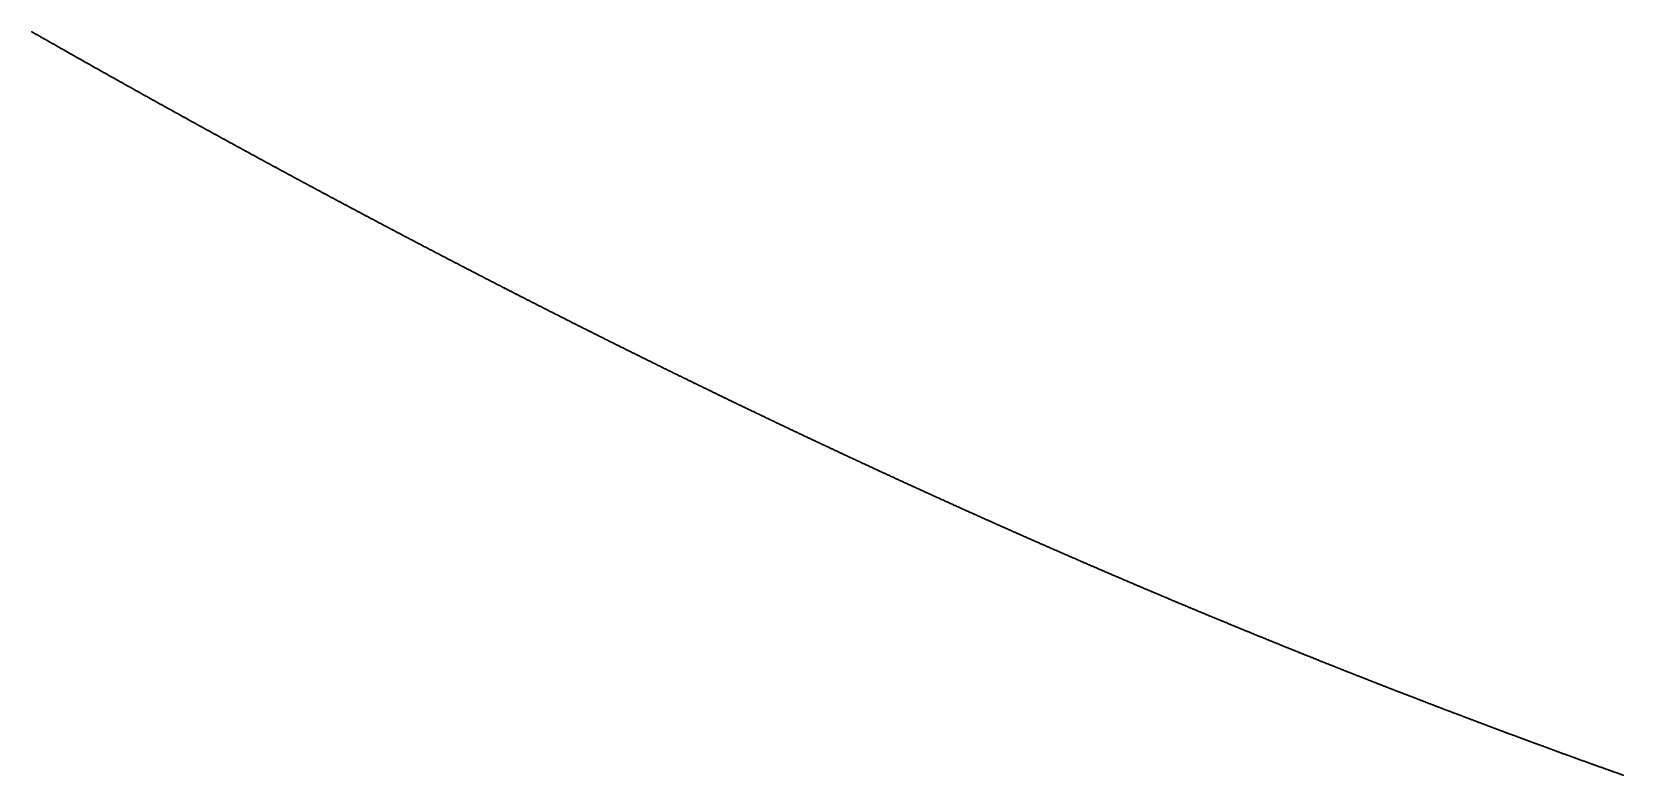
# Model space of a CAD drawing. Header units: metres. Extents: x 0 to 360, y 0 to 49.
# Drawn here: x 292.49 to 314.99, y 6.69 to 17.2 of the extents above; entities that cross this region are included whole.
import ezdxf

# ---------------------------------------------------------------- set-up
doc = ezdxf.new("R2010")
doc.units = ezdxf.units.M

msp = doc.modelspace()

# ---------------------------------------------------------------- linework, layer by layer
for p in [(292.494, 17.201), (292.502, 17.196), (292.51, 17.192), (292.517, 17.188), (292.525, 17.183), (292.533, 17.179), (292.541, 17.174), (292.548, 17.17), (292.556, 17.165), (292.564, 17.161), (292.572, 17.157), (292.579, 17.152), (292.587, 17.148), (292.595, 17.143), (292.603, 17.139), (292.611, 17.135), (292.618, 17.13), (292.626, 17.126), (292.634, 17.121), (292.642, 17.117), (292.649, 17.112), (292.657, 17.108), (292.665, 17.104), (292.673, 17.099), (292.68, 17.095), (292.688, 17.09), (292.696, 17.086), (292.704, 17.082), (292.712, 17.077), (292.719, 17.073), (292.727, 17.068), (292.735, 17.064), (292.743, 17.059), (292.75, 17.055), (292.758, 17.051), (292.766, 17.046), (292.774, 17.042), (292.781, 17.037), (292.789, 17.033), (292.797, 17.029), (292.805, 17.024), (292.813, 17.02), (292.82, 17.015), (292.828, 17.011), (292.836, 17.006), (292.844, 17.002), (292.851, 16.998), (292.859, 16.993), (292.867, 16.989), (292.875, 16.984), (292.883, 16.98), (292.89, 16.976), (292.898, 16.971), (292.906, 16.967), (292.914, 16.962), (292.922, 16.958), (292.929, 16.954), (292.937, 16.949), (292.945, 16.945), (292.953, 16.94), (292.96, 16.936), (292.968, 16.931), (292.976, 16.927), (292.984, 16.923), (292.992, 16.918), (292.999, 16.914), (293.007, 16.909), (293.015, 16.905), (293.023, 16.901), (293.031, 16.896), (293.038, 16.892), (293.046, 16.887), (293.054, 16.883), (293.062, 16.879), (293.07, 16.874), (293.077, 16.87), (293.085, 16.865), (293.093, 16.861), (293.101, 16.857), (293.109, 16.852), (293.116, 16.848), (293.124, 16.843), (293.132, 16.839), (293.14, 16.834), (293.148, 16.83), (293.155, 16.826), (293.163, 16.821), (293.171, 16.817), (293.179, 16.812), (293.187, 16.808), (293.194, 16.804), (293.202, 16.799), (293.21, 16.795), (293.218, 16.79), (293.226, 16.786), (293.233, 16.782), (293.241, 16.777), (293.249, 16.773), (293.257, 16.768), (293.265, 16.764), (293.273, 16.76), (293.28, 16.755), (293.288, 16.751), (293.296, 16.746), (293.304, 16.742), (293.312, 16.738), (293.319, 16.733), (293.327, 16.729), (293.335, 16.724), (293.343, 16.72), (293.351, 16.716), (293.358, 16.711), (293.366, 16.707), (293.374, 16.702), (293.382, 16.698), (293.39, 16.693), (293.398, 16.689), (293.405, 16.685), (293.413, 16.68), (293.421, 16.676), (293.429, 16.671), (293.437, 16.667), (293.445, 16.663), (293.452, 16.658), (293.46, 16.654), (293.468, 16.649), (293.476, 16.645), (293.484, 16.641), (293.492, 16.636), (293.499, 16.632), (293.507, 16.627), (293.515, 16.623), (293.523, 16.619), (293.531, 16.614), (293.538, 16.61), (293.546, 16.605), (293.554, 16.601), (293.562, 16.597), (293.57, 16.592), (293.578, 16.588), (293.585, 16.583), (293.593, 16.579), (293.601, 16.575), (293.609, 16.57), (293.617, 16.566), (293.625, 16.561), (293.633, 16.557), (293.64, 16.553), (293.648, 16.548), (293.656, 16.544), (293.664, 16.539), (293.672, 16.535), (293.68, 16.531), (293.687, 16.526), (293.695, 16.522), (293.703, 16.517), (293.711, 16.513), (293.719, 16.509), (293.727, 16.504), (293.734, 16.5), (293.742, 16.495), (293.75, 16.491), (293.758, 16.487), (293.766, 16.482), (293.774, 16.478), (293.782, 16.474), (293.789, 16.469), (293.797, 16.465), (293.805, 16.46), (293.813, 16.456), (293.821, 16.452), (293.829, 16.447), (293.837, 16.443), (293.844, 16.438), (293.852, 16.434), (293.86, 16.43), (293.868, 16.425), (293.876, 16.421), (293.884, 16.416), (293.892, 16.412), (293.899, 16.408), (293.907, 16.403), (293.915, 16.399), (293.923, 16.394), (293.931, 16.39), (293.939, 16.386), (293.947, 16.381), (293.954, 16.377), (293.962, 16.372), (293.97, 16.368), (293.978, 16.364), (293.986, 16.359), (293.994, 16.355), (294.002, 16.35), (294.01, 16.346), (294.017, 16.342), (294.025, 16.337), (294.033, 16.333), (294.041, 16.329), (294.049, 16.324), (294.057, 16.32), (294.065, 16.315), (294.072, 16.311), (294.08, 16.307), (294.088, 16.302), (294.096, 16.298), (294.104, 16.293), (294.112, 16.289), (294.12, 16.285), (294.128, 16.28), (294.136, 16.276), (294.143, 16.271), (294.151, 16.267), (294.159, 16.263), (294.167, 16.258), (294.175, 16.254), (294.183, 16.25), (294.191, 16.245), (294.199, 16.241), (294.206, 16.236), (294.214, 16.232), (294.222, 16.228), (294.23, 16.223), (294.238, 16.219), (294.246, 16.214), (294.254, 16.21), (294.262, 16.206), (294.27, 16.201), (294.277, 16.197), (294.285, 16.193), (294.293, 16.188), (294.301, 16.184), (294.309, 16.179), (294.317, 16.175), (294.325, 16.171), (294.333, 16.166), (294.341, 16.162), (294.348, 16.157), (294.356, 16.153), (294.364, 16.149), (294.372, 16.144), (294.38, 16.14), (294.388, 16.136), (294.396, 16.131), (294.404, 16.127), (294.412, 16.122), (294.42, 16.118), (294.427, 16.114), (294.435, 16.109), (294.443, 16.105), (294.451, 16.1), (294.459, 16.096), (294.467, 16.092), (294.475, 16.087), (294.483, 16.083), (294.491, 16.079), (294.499, 16.074), (294.506, 16.07), (294.514, 16.065), (294.522, 16.061), (294.53, 16.057), (294.538, 16.052), (294.546, 16.048), (294.554, 16.044), (294.562, 16.039), (294.57, 16.035), (294.578, 16.03), (294.586, 16.026), (294.593, 16.022), (294.601, 16.017), (294.609, 16.013), (294.617, 16.009), (294.625, 16.004), (294.633, 16), (294.641, 15.995), (294.649, 15.991), (294.657, 15.987), (294.665, 15.982), (294.673, 15.978), (294.681, 15.974), (294.688, 15.969), (294.696, 15.965), (294.704, 15.96), (294.712, 15.956), (294.72, 15.952), (294.728, 15.947), (294.736, 15.943), (294.744, 15.939), (294.752, 15.934), (294.76, 15.93), (294.768, 15.925), (294.776, 15.921), (294.784, 15.917), (294.791, 15.912), (294.799, 15.908), (294.807, 15.904), (294.815, 15.899), (294.823, 15.895), (294.831, 15.89), (294.839, 15.886), (294.847, 15.882), (294.855, 15.877), (294.863, 15.873), (294.871, 15.869), (294.879, 15.864), (294.887, 15.86), (294.895, 15.855), (294.903, 15.851), (294.91, 15.847), (294.918, 15.842), (294.926, 15.838), (294.934, 15.834), (294.942, 15.829), (294.95, 15.825), (294.958, 15.82), (294.966, 15.816), (294.974, 15.812), (294.982, 15.807), (294.99, 15.803), (294.998, 15.799), (295.006, 15.794), (295.014, 15.79), (295.022, 15.786), (295.03, 15.781), (295.038, 15.777), (295.045, 15.772), (295.053, 15.768), (295.061, 15.764), (295.069, 15.759), (295.077, 15.755), (295.085, 15.751), (295.093, 15.746), (295.101, 15.742), (295.109, 15.737), (295.117, 15.733), (295.125, 15.729), (295.133, 15.724), (295.141, 15.72), (295.149, 15.716), (295.157, 15.711), (295.165, 15.707), (295.173, 15.703), (295.181, 15.698), (295.189, 15.694), (295.197, 15.689), (295.205, 15.685), (295.213, 15.681), (295.22, 15.676), (295.228, 15.672), (295.236, 15.668), (295.244, 15.663), (295.252, 15.659), (295.26, 15.655), (295.268, 15.65), (295.276, 15.646), (295.284, 15.641), (295.292, 15.637), (295.3, 15.633), (295.308, 15.628), (295.316, 15.624), (295.324, 15.62), (295.332, 15.615), (295.34, 15.611), (295.348, 15.607), (295.356, 15.602), (295.364, 15.598), (295.372, 15.593), (295.38, 15.589), (295.388, 15.585), (295.396, 15.58), (295.404, 15.576), (295.412, 15.572), (295.42, 15.567), (295.428, 15.563), (295.436, 15.559), (295.444, 15.554), (295.452, 15.55), (295.46, 15.546), (295.468, 15.541), (295.476, 15.537), (295.484, 15.532), (295.492, 15.528), (295.5, 15.524), (295.508, 15.519), (295.515, 15.515), (295.523, 15.511), (295.531, 15.506), (295.539, 15.502), (295.547, 15.498), (295.555, 15.493), (295.563, 15.489), (295.571, 15.485), (295.579, 15.48), (295.587, 15.476), (295.595, 15.471), (295.603, 15.467), (295.611, 15.463), (295.619, 15.458), (295.627, 15.454), (295.635, 15.45), (295.643, 15.445), (295.651, 15.441), (295.659, 15.437), (295.667, 15.432), (295.675, 15.428), (295.683, 15.424), (295.691, 15.419), (295.699, 15.415), (295.707, 15.411), (295.715, 15.406), (295.723, 15.402), (295.731, 15.397), (295.739, 15.393), (295.747, 15.389), (295.755, 15.384), (295.763, 15.38), (295.771, 15.376), (295.779, 15.371), (295.787, 15.367), (295.795, 15.363), (295.803, 15.358), (295.811, 15.354), (295.819, 15.35), (295.827, 15.345), (295.835, 15.341), (295.843, 15.337), (295.851, 15.332), (295.859, 15.328), (295.867, 15.324), (295.875, 15.319), (295.883, 15.315), (295.891, 15.311), (295.899, 15.306), (295.907, 15.302), (295.916, 15.297), (295.924, 15.293), (295.932, 15.289), (295.94, 15.284), (295.948, 15.28), (295.956, 15.276), (295.964, 15.271), (295.972, 15.267), (295.98, 15.263), (295.988, 15.258), (295.996, 15.254), (296.004, 15.25), (296.012, 15.245), (296.02, 15.241), (296.028, 15.237), (296.036, 15.232), (296.044, 15.228), (296.052, 15.224), (296.06, 15.219), (296.068, 15.215), (296.076, 15.211), (296.084, 15.206), (296.092, 15.202), (296.1, 15.198), (296.108, 15.193), (296.116, 15.189), (296.124, 15.185), (296.132, 15.18), (296.14, 15.176), (296.148, 15.172), (296.156, 15.167), (296.164, 15.163), (296.172, 15.159), (296.18, 15.154), (296.188, 15.15), (296.196, 15.145), (296.204, 15.141), (296.213, 15.137), (296.221, 15.132), (296.229, 15.128), (296.237, 15.124), (296.245, 15.119), (296.253, 15.115), (296.261, 15.111), (296.269, 15.106), (296.277, 15.102), (296.285, 15.098), (296.293, 15.093), (296.301, 15.089), (296.309, 15.085), (296.317, 15.08), (296.325, 15.076), (296.333, 15.072), (296.341, 15.067), (296.349, 15.063), (296.357, 15.059), (296.365, 15.054), (296.373, 15.05), (296.381, 15.046), (296.39, 15.041), (296.398, 15.037), (296.406, 15.033), (296.414, 15.028), (296.422, 15.024), (296.43, 15.02), (296.438, 15.015), (296.446, 15.011), (296.454, 15.007), (296.462, 15.002), (296.47, 14.998), (296.478, 14.994), (296.486, 14.989), (296.494, 14.985), (296.502, 14.981), (296.51, 14.976), (296.518, 14.972), (296.527, 14.968), (296.535, 14.963), (296.543, 14.959), (296.551, 14.955), (296.559, 14.95), (296.567, 14.946), (296.575, 14.942), (296.583, 14.937), (296.591, 14.933), (296.599, 14.929), (296.607, 14.925), (296.615, 14.92), (296.623, 14.916), (296.631, 14.912), (296.64, 14.907), (296.648, 14.903), (296.656, 14.899), (296.664, 14.894), (296.672, 14.89), (296.68, 14.886), (296.688, 14.881), (296.696, 14.877), (296.704, 14.873), (296.712, 14.868), (296.72, 14.864), (296.728, 14.86), (296.736, 14.855), (296.745, 14.851), (296.753, 14.847), (296.761, 14.842), (296.769, 14.838), (296.777, 14.834), (296.785, 14.829), (296.793, 14.825), (296.801, 14.821), (296.809, 14.816), (296.817, 14.812), (296.825, 14.808), (296.833, 14.803), (296.842, 14.799), (296.85, 14.795), (296.858, 14.79), (296.866, 14.786), (296.874, 14.782), (296.882, 14.777), (296.89, 14.773), (296.898, 14.769), (296.906, 14.765), (296.914, 14.76), (296.922, 14.756), (296.931, 14.752), (296.939, 14.747), (296.947, 14.743), (296.955, 14.739), (296.963, 14.734), (296.971, 14.73), (296.979, 14.726), (296.987, 14.721), (296.995, 14.717), (297.003, 14.713), (297.012, 14.708), (297.02, 14.704), (297.028, 14.7), (297.036, 14.695), (297.044, 14.691), (297.052, 14.687), (297.06, 14.683), (297.068, 14.678), (297.076, 14.674), (297.085, 14.67), (297.093, 14.665), (297.101, 14.661), (297.109, 14.657), (297.117, 14.652), (297.125, 14.648), (297.133, 14.644), (297.141, 14.639), (297.149, 14.635), (297.158, 14.631), (297.166, 14.626), (297.174, 14.622), (297.182, 14.618), (297.19, 14.614), (297.198, 14.609), (297.206, 14.605), (297.214, 14.601), (297.222, 14.596), (297.231, 14.592), (297.239, 14.588), (297.247, 14.583), (297.255, 14.579), (297.263, 14.575), (297.271, 14.57), (297.279, 14.566), (297.287, 14.562), (297.296, 14.557), (297.304, 14.553), (297.312, 14.549), (297.32, 14.545), (297.328, 14.54), (297.336, 14.536), (297.344, 14.532), (297.352, 14.527), (297.361, 14.523), (297.369, 14.519), (297.377, 14.514), (297.385, 14.51), (297.393, 14.506), (297.401, 14.501), (297.409, 14.497), (297.418, 14.493), (297.426, 14.489), (297.434, 14.484), (297.442, 14.48), (297.45, 14.476), (297.458, 14.471), (297.466, 14.467), (297.474, 14.463), (297.483, 14.458), (297.491, 14.454), (297.499, 14.45), (297.507, 14.446), (297.515, 14.441), (297.523, 14.437), (297.531, 14.433), (297.54, 14.428), (297.548, 14.424), (297.556, 14.42), (297.564, 14.415), (297.572, 14.411), (297.58, 14.407), (297.589, 14.403), (297.597, 14.398), (297.605, 14.394), (297.613, 14.39), (297.621, 14.385), (297.629, 14.381), (297.637, 14.377), (297.646, 14.372), (297.654, 14.368), (297.662, 14.364), (297.67, 14.36), (297.678, 14.355), (297.686, 14.351), (297.695, 14.347), (297.703, 14.342), (297.711, 14.338), (297.719, 14.334), (297.727, 14.329), (297.735, 14.325), (297.743, 14.321), (297.752, 14.317), (297.76, 14.312), (297.768, 14.308), (297.776, 14.304), (297.784, 14.299), (297.792, 14.295), (297.801, 14.291), (297.809, 14.287), (297.817, 14.282), (297.825, 14.278), (297.833, 14.274), (297.841, 14.269), (297.85, 14.265), (297.858, 14.261), (297.866, 14.257), (297.874, 14.252), (297.882, 14.248), (297.89, 14.244), (297.899, 14.239), (297.907, 14.235), (297.915, 14.231), (297.923, 14.226), (297.931, 14.222), (297.94, 14.218), (297.948, 14.214), (297.956, 14.209), (297.964, 14.205), (297.972, 14.201), (297.98, 14.196), (297.989, 14.192), (297.997, 14.188), (298.005, 14.184), (298.013, 14.179), (298.021, 14.175), (298.03, 14.171), (298.038, 14.166), (298.046, 14.162), (298.054, 14.158), (298.062, 14.154), (298.07, 14.149), (298.079, 14.145), (298.087, 14.141), (298.095, 14.136), (298.103, 14.132), (298.111, 14.128), (298.12, 14.124), (298.128, 14.119), (298.136, 14.115), (298.144, 14.111), (298.152, 14.106), (298.161, 14.102), (298.169, 14.098), (298.177, 14.094), (298.185, 14.089), (298.193, 14.085), (298.202, 14.081), (298.21, 14.077), (298.218, 14.072), (298.226, 14.068), (298.234, 14.064), (298.243, 14.059), (298.251, 14.055), (298.259, 14.051), (298.267, 14.047), (298.275, 14.042), (298.284, 14.038), (298.292, 14.034), (298.3, 14.029), (298.308, 14.025), (298.316, 14.021), (298.325, 14.017), (298.333, 14.012), (298.341, 14.008), (298.349, 14.004), (298.357, 14), (298.366, 13.995), (298.374, 13.991), (298.382, 13.987), (298.39, 13.982), (298.399, 13.978), (298.407, 13.974), (298.415, 13.97), (298.423, 13.965), (298.431, 13.961), (298.44, 13.957), (298.448, 13.953), (298.456, 13.948), (298.464, 13.944), (298.472, 13.94), (298.481, 13.935), (298.489, 13.931), (298.497, 13.927), (298.505, 13.923), (298.514, 13.918), (298.522, 13.914), (298.53, 13.91), (298.538, 13.906), (298.546, 13.901), (298.555, 13.897), (298.563, 13.893), (298.571, 13.888), (298.579, 13.884), (298.588, 13.88), (298.596, 13.876), (298.604, 13.871), (298.612, 13.867), (298.621, 13.863), (298.629, 13.859), (298.637, 13.854), (298.645, 13.85), (298.653, 13.846), (298.662, 13.842), (298.67, 13.837), (298.678, 13.833), (298.686, 13.829), (298.695, 13.824), (298.703, 13.82), (298.711, 13.816), (298.719, 13.812), (298.728, 13.807), (298.736, 13.803), (298.744, 13.799), (298.752, 13.795), (298.761, 13.79), (298.769, 13.786), (298.777, 13.782), (298.785, 13.778), (298.794, 13.773), (298.802, 13.769), (298.81, 13.765), (298.818, 13.761), (298.827, 13.756), (298.835, 13.752), (298.843, 13.748), (298.851, 13.743), (298.86, 13.739), (298.868, 13.735), (298.876, 13.731), (298.884, 13.726), (298.893, 13.722), (298.901, 13.718), (298.909, 13.714), (298.917, 13.709), (298.926, 13.705), (298.934, 13.701), (298.942, 13.697), (298.95, 13.692), (298.959, 13.688), (298.967, 13.684), (298.975, 13.68), (298.983, 13.675), (298.992, 13.671), (299, 13.667), (299.008, 13.663), (299.017, 13.658), (299.025, 13.654), (299.033, 13.65), (299.041, 13.646), (299.05, 13.641), (299.058, 13.637), (299.066, 13.633), (299.074, 13.629), (299.083, 13.624), (299.091, 13.62), (299.099, 13.616), (299.107, 13.612), (299.116, 13.607), (299.124, 13.603), (299.132, 13.599), (299.141, 13.595), (299.149, 13.59), (299.157, 13.586), (299.165, 13.582), (299.174, 13.578), (299.182, 13.573), (299.19, 13.569), (299.199, 13.565), (299.207, 13.561), (299.215, 13.556), (299.223, 13.552), (299.232, 13.548), (299.24, 13.544), (299.248, 13.539), (299.257, 13.535), (299.265, 13.531), (299.273, 13.527), (299.281, 13.522), (299.29, 13.518), (299.298, 13.514), (299.306, 13.51), (299.315, 13.505), (299.323, 13.501), (299.331, 13.497), (299.339, 13.493), (299.348, 13.488), (299.356, 13.484), (299.364, 13.48), (299.373, 13.476), (299.381, 13.471), (299.389, 13.467), (299.397, 13.463), (299.406, 13.459), (299.414, 13.454), (299.422, 13.45), (299.431, 13.446), (299.439, 13.442), (299.447, 13.438), (299.456, 13.433), (299.464, 13.429), (299.472, 13.425), (299.48, 13.421), (299.489, 13.416), (299.497, 13.412), (299.505, 13.408), (299.514, 13.404), (299.522, 13.399), (299.53, 13.395), (299.539, 13.391), (299.547, 13.387), (299.555, 13.382), (299.564, 13.378), (299.572, 13.374), (299.58, 13.37), (299.588, 13.366), (299.597, 13.361), (299.605, 13.357), (299.613, 13.353), (299.622, 13.349), (299.63, 13.344), (299.638, 13.34), (299.647, 13.336), (299.655, 13.332), (299.663, 13.327), (299.672, 13.323), (299.68, 13.319), (299.688, 13.315), (299.697, 13.31), (299.705, 13.306), (299.713, 13.302), (299.722, 13.298), (299.73, 13.294), (299.738, 13.289), (299.747, 13.285), (299.755, 13.281), (299.763, 13.277), (299.772, 13.272), (299.78, 13.268), (299.788, 13.264), (299.797, 13.26), (299.805, 13.256), (299.813, 13.251), (299.822, 13.247), (299.83, 13.243), (299.838, 13.239), (299.847, 13.234), (299.855, 13.23), (299.863, 13.226), (299.872, 13.222), (299.88, 13.217), (299.888, 13.213), (299.897, 13.209), (299.905, 13.205), (299.913, 13.201), (299.922, 13.196), (299.93, 13.192), (299.938, 13.188), (299.947, 13.184), (299.955, 13.179), (299.963, 13.175), (299.972, 13.171), (299.98, 13.167), (299.988, 13.163), (299.997, 13.158), (300.005, 13.154), (300.013, 13.15), (300.022, 13.146), (300.03, 13.142), (300.038, 13.137), (300.047, 13.133), (300.055, 13.129), (300.063, 13.125), (300.072, 13.12), (300.08, 13.116), (300.088, 13.112), (300.097, 13.108), (300.105, 13.104), (300.114, 13.099), (300.122, 13.095), (300.13, 13.091), (300.139, 13.087), (300.147, 13.082), (300.155, 13.078), (300.164, 13.074), (300.172, 13.07), (300.18, 13.066), (300.189, 13.061), (300.197, 13.057), (300.206, 13.053), (300.214, 13.049), (300.222, 13.045), (300.231, 13.04), (300.239, 13.036), (300.247, 13.032), (300.256, 13.028), (300.264, 13.024), (300.272, 13.019), (300.281, 13.015), (300.289, 13.011), (300.298, 13.007), (300.306, 13.002), (300.314, 12.998), (300.323, 12.994), (300.331, 12.99), (300.339, 12.986), (300.348, 12.981), (300.356, 12.977), (300.365, 12.973), (300.373, 12.969), (300.381, 12.965), (300.39, 12.96), (300.398, 12.956), (300.406, 12.952), (300.415, 12.948), (300.423, 12.944), (300.432, 12.939), (300.44, 12.935), (300.448, 12.931), (300.457, 12.927), (300.465, 12.923), (300.474, 12.918), (300.482, 12.914), (300.49, 12.91), (300.499, 12.906), (300.507, 12.902), (300.515, 12.897), (300.524, 12.893), (300.532, 12.889), (300.541, 12.885), (300.549, 12.881), (300.557, 12.876), (300.566, 12.872), (300.574, 12.868), (300.583, 12.864), (300.591, 12.86), (300.599, 12.855), (300.608, 12.851), (300.616, 12.847), (300.625, 12.843), (300.633, 12.839), (300.641, 12.834), (300.65, 12.83), (300.658, 12.826), (300.667, 12.822), (300.675, 12.818), (300.683, 12.813), (300.692, 12.809), (300.7, 12.805), (300.709, 12.801), (300.717, 12.797), (300.725, 12.792), (300.734, 12.788), (300.742, 12.784), (300.751, 12.78), (300.759, 12.776), (300.767, 12.771), (300.776, 12.767), (300.784, 12.763), (300.793, 12.759), (300.801, 12.755), (300.81, 12.751), (300.818, 12.746), (300.826, 12.742), (300.835, 12.738), (300.843, 12.734), (300.852, 12.73), (300.86, 12.725), (300.868, 12.721), (300.877, 12.717), (300.885, 12.713), (300.894, 12.709), (300.902, 12.704), (300.911, 12.7), (300.919, 12.696), (300.927, 12.692), (300.936, 12.688), (300.944, 12.684), (300.953, 12.679), (300.961, 12.675), (300.97, 12.671), (300.978, 12.667), (300.986, 12.663), (300.995, 12.658), (301.003, 12.654), (301.012, 12.65), (301.02, 12.646), (301.029, 12.642), (301.037, 12.638), (301.045, 12.633), (301.054, 12.629), (301.062, 12.625), (301.071, 12.621), (301.079, 12.617), (301.088, 12.612), (301.096, 12.608), (301.104, 12.604), (301.113, 12.6), (301.121, 12.596), (301.13, 12.592), (301.138, 12.587), (301.147, 12.583), (301.155, 12.579), (301.164, 12.575), (301.172, 12.571), (301.18, 12.566), (301.189, 12.562), (301.197, 12.558), (301.206, 12.554), (301.214, 12.55), (301.223, 12.546), (301.231, 12.541), (301.24, 12.537), (301.248, 12.533), (301.257, 12.529), (301.265, 12.525), (301.273, 12.521), (301.282, 12.516), (301.29, 12.512), (301.299, 12.508), (301.307, 12.504), (301.316, 12.5), (301.324, 12.496), (301.333, 12.491), (301.341, 12.487), (301.35, 12.483), (301.358, 12.479), (301.366, 12.475), (301.375, 12.471), (301.383, 12.466), (301.392, 12.462), (301.4, 12.458), (301.409, 12.454), (301.417, 12.45), (301.426, 12.446), (301.434, 12.441), (301.443, 12.437), (301.451, 12.433), (301.46, 12.429), (301.468, 12.425), (301.477, 12.421), (301.485, 12.416), (301.493, 12.412), (301.502, 12.408), (301.51, 12.404), (301.519, 12.4), (301.527, 12.396), (301.536, 12.391), (301.544, 12.387), (301.553, 12.383), (301.561, 12.379), (301.57, 12.375), (301.578, 12.371), (301.587, 12.366), (301.595, 12.362), (301.604, 12.358), (301.612, 12.354), (301.621, 12.35), (301.629, 12.346), (301.638, 12.341), (301.646, 12.337), (301.655, 12.333), (301.663, 12.329), (301.672, 12.325), (301.68, 12.321), (301.689, 12.317), (301.697, 12.312), (301.705, 12.308), (301.714, 12.304), (301.722, 12.3), (301.731, 12.296), (301.739, 12.292), (301.748, 12.287), (301.756, 12.283), (301.765, 12.279), (301.773, 12.275), (301.782, 12.271), (301.79, 12.267), (301.799, 12.263), (301.807, 12.258), (301.816, 12.254), (301.824, 12.25), (301.833, 12.246), (301.841, 12.242), (301.85, 12.238), (301.858, 12.234), (301.867, 12.229), (301.875, 12.225), (301.884, 12.221), (301.892, 12.217), (301.901, 12.213), (301.909, 12.209), (301.918, 12.204), (301.926, 12.2), (301.935, 12.196), (301.943, 12.192), (301.952, 12.188), (301.961, 12.184), (301.969, 12.18), (301.978, 12.175), (301.986, 12.171), (301.995, 12.167), (302.003, 12.163), (302.012, 12.159), (302.02, 12.155), (302.029, 12.151), (302.037, 12.146), (302.046, 12.142), (302.054, 12.138), (302.063, 12.134), (302.071, 12.13), (302.08, 12.126), (302.088, 12.122), (302.097, 12.117), (302.105, 12.113), (302.114, 12.109), (302.122, 12.105), (302.131, 12.101), (302.139, 12.097), (302.148, 12.093), (302.156, 12.089), (302.165, 12.084), (302.174, 12.08), (302.182, 12.076), (302.191, 12.072), (302.199, 12.068), (302.208, 12.064), (302.216, 12.06), (302.225, 12.055), (302.233, 12.051), (302.242, 12.047), (302.25, 12.043), (302.259, 12.039), (302.267, 12.035), (302.276, 12.031), (302.284, 12.027), (302.293, 12.022), (302.302, 12.018), (302.31, 12.014), (302.319, 12.01), (302.327, 12.006), (302.336, 12.002), (302.344, 11.998), (302.353, 11.993), (302.361, 11.989), (302.37, 11.985), (302.378, 11.981), (302.387, 11.977), (302.396, 11.973), (302.404, 11.969), (302.413, 11.965), (302.421, 11.96), (302.43, 11.956), (302.438, 11.952), (302.447, 11.948), (302.455, 11.944), (302.464, 11.94), (302.473, 11.936), (302.481, 11.932), (302.49, 11.927), (302.498, 11.923), (302.507, 11.919), (302.515, 11.915), (302.524, 11.911), (302.532, 11.907), (302.541, 11.903), (302.55, 11.899), (302.558, 11.895), (302.567, 11.89), (302.575, 11.886), (302.584, 11.882), (302.592, 11.878), (302.601, 11.874), (302.609, 11.87), (302.618, 11.866), (302.627, 11.862), (302.635, 11.857), (302.644, 11.853), (302.652, 11.849), (302.661, 11.845), (302.669, 11.841), (302.678, 11.837), (302.687, 11.833), (302.695, 11.829), (302.704, 11.825), (302.712, 11.82), (302.721, 11.816), (302.73, 11.812), (302.738, 11.808), (302.747, 11.804), (302.755, 11.8), (302.764, 11.796), (302.772, 11.792), (302.781, 11.788), (302.79, 11.783), (302.798, 11.779), (302.807, 11.775), (302.815, 11.771), (302.824, 11.767), (302.832, 11.763), (302.841, 11.759), (302.85, 11.755), (302.858, 11.751), (302.867, 11.746), (302.875, 11.742), (302.884, 11.738), (302.893, 11.734), (302.901, 11.73), (302.91, 11.726), (302.918, 11.722), (302.927, 11.718), (302.936, 11.714), (302.944, 11.709), (302.953, 11.705), (302.961, 11.701), (302.97, 11.697), (302.979, 11.693), (302.987, 11.689), (302.996, 11.685), (303.004, 11.681), (303.013, 11.677), (303.022, 11.673), (303.03, 11.668), (303.039, 11.664), (303.047, 11.66), (303.056, 11.656), (303.065, 11.652), (303.073, 11.648), (303.082, 11.644), (303.09, 11.64), (303.099, 11.636), (303.108, 11.632), (303.116, 11.628), (303.125, 11.623), (303.133, 11.619), (303.142, 11.615), (303.151, 11.611), (303.159, 11.607), (303.168, 11.603), (303.177, 11.599), (303.185, 11.595), (303.194, 11.591), (303.202, 11.587), (303.211, 11.582), (303.22, 11.578), (303.228, 11.574), (303.237, 11.57), (303.245, 11.566), (303.254, 11.562), (303.263, 11.558), (303.271, 11.554), (303.28, 11.55), (303.289, 11.546), (303.297, 11.542), (303.306, 11.537), (303.314, 11.533), (303.323, 11.529), (303.332, 11.525), (303.34, 11.521), (303.349, 11.517), (303.358, 11.513), (303.366, 11.509), (303.375, 11.505), (303.384, 11.501), (303.392, 11.497), (303.401, 11.493), (303.409, 11.488), (303.418, 11.484), (303.427, 11.48), (303.435, 11.476), (303.444, 11.472), (303.453, 11.468), (303.461, 11.464), (303.47, 11.46), (303.479, 11.456), (303.487, 11.452), (303.496, 11.448), (303.504, 11.444), (303.513, 11.439), (303.522, 11.435), (303.53, 11.431), (303.539, 11.427), (303.548, 11.423), (303.556, 11.419), (303.565, 11.415), (303.574, 11.411), (303.582, 11.407), (303.591, 11.403), (303.6, 11.399), (303.608, 11.395), (303.617, 11.391), (303.626, 11.387), (303.634, 11.382), (303.643, 11.378), (303.652, 11.374), (303.66, 11.37), (303.669, 11.366), (303.677, 11.362), (303.686, 11.358), (303.695, 11.354), (303.703, 11.35), (303.712, 11.346), (303.721, 11.342), (303.729, 11.338), (303.738, 11.334), (303.747, 11.33), (303.755, 11.325), (303.764, 11.321), (303.773, 11.317), (303.781, 11.313), (303.79, 11.309), (303.799, 11.305), (303.807, 11.301), (303.816, 11.297), (303.825, 11.293), (303.833, 11.289), (303.842, 11.285), (303.851, 11.281), (303.859, 11.277), (303.868, 11.273), (303.877, 11.269), (303.886, 11.264), (303.894, 11.26), (303.903, 11.256), (303.912, 11.252), (303.92, 11.248), (303.929, 11.244), (303.938, 11.24), (303.946, 11.236), (303.955, 11.232), (303.964, 11.228), (303.972, 11.224), (303.981, 11.22), (303.99, 11.216), (303.998, 11.212), (304.007, 11.208), (304.016, 11.204), (304.024, 11.2), (304.033, 11.195), (304.042, 11.191), (304.051, 11.187), (304.059, 11.183), (304.068, 11.179), (304.077, 11.175), (304.085, 11.171), (304.094, 11.167), (304.103, 11.163), (304.111, 11.159), (304.12, 11.155), (304.129, 11.151), (304.137, 11.147), (304.146, 11.143), (304.155, 11.139), (304.164, 11.135), (304.172, 11.131), (304.181, 11.127), (304.19, 11.123), (304.198, 11.119), (304.207, 11.114), (304.216, 11.11), (304.224, 11.106), (304.233, 11.102), (304.242, 11.098), (304.251, 11.094), (304.259, 11.09), (304.268, 11.086), (304.277, 11.082), (304.285, 11.078), (304.294, 11.074), (304.303, 11.07), (304.312, 11.066), (304.32, 11.062), (304.329, 11.058), (304.338, 11.054), (304.346, 11.05), (304.355, 11.046), (304.364, 11.042), (304.373, 11.038), (304.381, 11.034), (304.39, 11.03), (304.399, 11.026), (304.407, 11.021), (304.416, 11.017), (304.425, 11.013), (304.434, 11.009), (304.442, 11.005), (304.451, 11.001), (304.46, 10.997), (304.469, 10.993), (304.477, 10.989), (304.486, 10.985), (304.495, 10.981), (304.503, 10.977), (304.512, 10.973), (304.521, 10.969), (304.53, 10.965), (304.538, 10.961), (304.547, 10.957), (304.556, 10.953), (304.565, 10.949), (304.573, 10.945), (304.582, 10.941), (304.591, 10.937), (304.6, 10.933), (304.608, 10.929), (304.617, 10.925), (304.626, 10.921), (304.634, 10.917), (304.643, 10.913), (304.652, 10.909), (304.661, 10.905), (304.669, 10.901), (304.678, 10.896), (304.687, 10.892), (304.696, 10.888), (304.704, 10.884), (304.713, 10.88), (304.722, 10.876), (304.731, 10.872), (304.739, 10.868), (304.748, 10.864), (304.757, 10.86), (304.766, 10.856), (304.774, 10.852), (304.783, 10.848), (304.792, 10.844), (304.801, 10.84), (304.809, 10.836), (304.818, 10.832), (304.827, 10.828), (304.836, 10.824), (304.845, 10.82), (304.853, 10.816), (304.862, 10.812), (304.871, 10.808), (304.88, 10.804), (304.888, 10.8), (304.897, 10.796), (304.906, 10.792), (304.915, 10.788), (304.923, 10.784), (304.932, 10.78), (304.941, 10.776), (304.95, 10.772), (304.958, 10.768), (304.967, 10.764), (304.976, 10.76), (304.985, 10.756), (304.994, 10.752), (305.002, 10.748), (305.011, 10.744), (305.02, 10.74), (305.029, 10.736), (305.037, 10.732), (305.046, 10.728), (305.055, 10.724), (305.064, 10.72), (305.073, 10.716), (305.081, 10.712), (305.09, 10.708), (305.099, 10.704), (305.108, 10.7), (305.116, 10.696), (305.125, 10.692), (305.134, 10.688), (305.143, 10.684), (305.152, 10.68), (305.16, 10.676), (305.169, 10.672), (305.178, 10.668), (305.187, 10.664), (305.196, 10.66), (305.204, 10.656), (305.213, 10.652), (305.222, 10.648), (305.231, 10.644), (305.239, 10.64), (305.248, 10.636), (305.257, 10.632), (305.266, 10.628), (305.275, 10.624), (305.283, 10.62), (305.292, 10.616), (305.301, 10.612), (305.31, 10.608), (305.319, 10.604), (305.327, 10.6), (305.336, 10.596), (305.345, 10.592), (305.354, 10.588), (305.363, 10.584), (305.371, 10.58), (305.38, 10.576), (305.389, 10.572), (305.398, 10.568), (305.407, 10.564), (305.416, 10.56), (305.424, 10.556), (305.433, 10.552), (305.442, 10.548), (305.451, 10.544), (305.46, 10.54), (305.468, 10.536), (305.477, 10.532), (305.486, 10.528), (305.495, 10.524), (305.504, 10.52), (305.512, 10.516), (305.521, 10.512), (305.53, 10.508), (305.539, 10.504), (305.548, 10.5), (305.557, 10.496), (305.565, 10.492), (305.574, 10.488), (305.583, 10.484), (305.592, 10.48), (305.601, 10.476), (305.61, 10.472), (305.618, 10.468), (305.627, 10.464), (305.636, 10.46), (305.645, 10.456), (305.654, 10.452), (305.662, 10.448), (305.671, 10.444), (305.68, 10.44), (305.689, 10.436), (305.698, 10.432), (305.707, 10.428), (305.715, 10.424), (305.724, 10.42), (305.733, 10.416), (305.742, 10.412), (305.751, 10.408), (305.76, 10.405), (305.769, 10.401), (305.777, 10.397), (305.786, 10.393), (305.795, 10.389), (305.804, 10.385), (305.813, 10.381), (305.822, 10.377), (305.83, 10.373), (305.839, 10.369), (305.848, 10.365), (305.857, 10.361), (305.866, 10.357), (305.875, 10.353), (305.883, 10.349), (305.892, 10.345), (305.901, 10.341), (305.91, 10.337), (305.919, 10.333), (305.928, 10.329), (305.937, 10.325), (305.945, 10.321), (305.954, 10.317), (305.963, 10.313), (305.972, 10.309), (305.981, 10.305), (305.99, 10.301), (305.999, 10.297), (306.007, 10.293), (306.016, 10.289), (306.025, 10.286), (306.034, 10.282), (306.043, 10.278), (306.052, 10.274), (306.061, 10.27), (306.07, 10.266), (306.078, 10.262), (306.087, 10.258), (306.096, 10.254), (306.105, 10.25), (306.114, 10.246), (306.123, 10.242), (306.132, 10.238), (306.14, 10.234), (306.149, 10.23), (306.158, 10.226), (306.167, 10.222), (306.176, 10.218), (306.185, 10.214), (306.194, 10.21), (306.203, 10.206), (306.211, 10.202), (306.22, 10.199), (306.229, 10.195), (306.238, 10.191), (306.247, 10.187), (306.256, 10.183), (306.265, 10.179), (306.274, 10.175), (306.283, 10.171), (306.291, 10.167), (306.3, 10.163), (306.309, 10.159), (306.318, 10.155), (306.327, 10.151), (306.336, 10.147), (306.345, 10.143), (306.354, 10.139), (306.363, 10.135), (306.371, 10.131), (306.38, 10.127), (306.389, 10.124), (306.398, 10.12), (306.407, 10.116), (306.416, 10.112), (306.425, 10.108), (306.434, 10.104), (306.443, 10.1), (306.452, 10.096), (306.46, 10.092), (306.469, 10.088), (306.478, 10.084), (306.487, 10.08), (306.496, 10.076), (306.505, 10.072), (306.514, 10.068), (306.523, 10.064), (306.532, 10.061), (306.541, 10.057), (306.549, 10.053), (306.558, 10.049), (306.567, 10.045), (306.576, 10.041), (306.585, 10.037), (306.594, 10.033), (306.603, 10.029), (306.612, 10.025), (306.621, 10.021), (306.63, 10.017), (306.639, 10.013), (306.648, 10.009), (306.656, 10.005), (306.665, 10.002), (306.674, 9.998), (306.683, 9.994), (306.692, 9.99), (306.701, 9.986), (306.71, 9.982), (306.719, 9.978), (306.728, 9.974), (306.737, 9.97), (306.746, 9.966), (306.755, 9.962), (306.763, 9.958), (306.772, 9.954), (306.781, 9.951), (306.79, 9.947), (306.799, 9.943), (306.808, 9.939), (306.817, 9.935), (306.826, 9.931), (306.835, 9.927), (306.844, 9.923), (306.853, 9.919), (306.862, 9.915), (306.871, 9.911), (306.88, 9.907), (306.889, 9.903), (306.897, 9.9), (306.906, 9.896), (306.915, 9.892), (306.924, 9.888), (306.933, 9.884), (306.942, 9.88), (306.951, 9.876), (306.96, 9.872), (306.969, 9.868), (306.978, 9.864), (306.987, 9.86), (306.996, 9.857), (307.005, 9.853), (307.014, 9.849), (307.023, 9.845), (307.032, 9.841), (307.041, 9.837), (307.05, 9.833), (307.059, 9.829), (307.067, 9.825), (307.076, 9.821), (307.085, 9.817), (307.094, 9.814), (307.103, 9.81), (307.112, 9.806), (307.121, 9.802), (307.13, 9.798), (307.139, 9.794), (307.148, 9.79), (307.157, 9.786), (307.166, 9.782), (307.175, 9.778), (307.184, 9.774), (307.193, 9.771), (307.202, 9.767), (307.211, 9.763), (307.22, 9.759), (307.229, 9.755), (307.238, 9.751), (307.247, 9.747), (307.256, 9.743), (307.265, 9.739), (307.274, 9.736), (307.283, 9.732), (307.292, 9.728), (307.301, 9.724), (307.31, 9.72), (307.319, 9.716), (307.327, 9.712), (307.336, 9.708), (307.345, 9.704), (307.354, 9.7), (307.363, 9.697), (307.372, 9.693), (307.381, 9.689), (307.39, 9.685), (307.399, 9.681), (307.408, 9.677), (307.417, 9.673), (307.426, 9.669), (307.435, 9.665), (307.444, 9.662), (307.453, 9.658), (307.462, 9.654), (307.471, 9.65), (307.48, 9.646), (307.489, 9.642), (307.498, 9.638), (307.507, 9.634), (307.516, 9.63), (307.525, 9.627), (307.534, 9.623), (307.543, 9.619), (307.552, 9.615), (307.561, 9.611), (307.57, 9.607), (307.579, 9.603), (307.588, 9.599), (307.597, 9.596), (307.606, 9.592), (307.615, 9.588), (307.624, 9.584), (307.633, 9.58), (307.642, 9.576), (307.651, 9.572), (307.66, 9.568), (307.669, 9.565), (307.678, 9.561), (307.687, 9.557), (307.696, 9.553), (307.705, 9.549), (307.714, 9.545), (307.723, 9.541), (307.732, 9.537), (307.741, 9.534), (307.75, 9.53), (307.759, 9.526), (307.768, 9.522), (307.777, 9.518), (307.786, 9.514), (307.795, 9.51), (307.804, 9.506), (307.813, 9.503), (307.822, 9.499), (307.831, 9.495), (307.84, 9.491), (307.849, 9.487), (307.858, 9.483), (307.868, 9.479), (307.877, 9.476), (307.886, 9.472), (307.895, 9.468), (307.904, 9.464), (307.913, 9.46), (307.922, 9.456), (307.931, 9.452), (307.94, 9.448), (307.949, 9.445), (307.958, 9.441), (307.967, 9.437), (307.976, 9.433), (307.985, 9.429), (307.994, 9.425), (308.003, 9.421), (308.012, 9.418), (308.021, 9.414), (308.03, 9.41), (308.039, 9.406), (308.048, 9.402), (308.057, 9.398), (308.066, 9.394), (308.075, 9.391), (308.084, 9.387), (308.093, 9.383), (308.102, 9.379), (308.111, 9.375), (308.121, 9.371), (308.13, 9.368), (308.139, 9.364), (308.148, 9.36), (308.157, 9.356), (308.166, 9.352), (308.175, 9.348), (308.184, 9.344), (308.193, 9.341), (308.202, 9.337), (308.211, 9.333), (308.22, 9.329), (308.229, 9.325), (308.238, 9.321), (308.247, 9.317), (308.256, 9.314), (308.265, 9.31), (308.274, 9.306), (308.283, 9.302), (308.293, 9.298), (308.302, 9.294), (308.311, 9.291), (308.32, 9.287), (308.329, 9.283), (308.338, 9.279), (308.347, 9.275), (308.356, 9.271), (308.365, 9.268), (308.374, 9.264), (308.383, 9.26), (308.392, 9.256), (308.401, 9.252), (308.41, 9.248), (308.419, 9.245), (308.429, 9.241), (308.438, 9.237), (308.447, 9.233), (308.456, 9.229), (308.465, 9.225), (308.474, 9.222), (308.483, 9.218), (308.492, 9.214), (308.501, 9.21), (308.51, 9.206), (308.519, 9.202), (308.528, 9.199), (308.538, 9.195), (308.547, 9.191), (308.556, 9.187), (308.565, 9.183), (308.574, 9.179), (308.583, 9.176), (308.592, 9.172), (308.601, 9.168), (308.61, 9.164), (308.619, 9.16), (308.628, 9.156), (308.637, 9.153), (308.647, 9.149), (308.656, 9.145), (308.665, 9.141), (308.674, 9.137), (308.683, 9.134), (308.692, 9.13), (308.701, 9.126), (308.71, 9.122), (308.719, 9.118), (308.728, 9.114), (308.738, 9.111), (308.747, 9.107), (308.756, 9.103), (308.765, 9.099), (308.774, 9.095), (308.783, 9.092), (308.792, 9.088), (308.801, 9.084), (308.81, 9.08), (308.819, 9.076), (308.829, 9.072), (308.838, 9.069), (308.847, 9.065), (308.856, 9.061), (308.865, 9.057), (308.874, 9.053), (308.883, 9.05), (308.892, 9.046), (308.902, 9.042), (308.911, 9.038), (308.92, 9.034), (308.929, 9.031), (308.938, 9.027), (308.947, 9.023), (308.956, 9.019), (308.965, 9.015), (308.974, 9.012), (308.984, 9.008), (308.993, 9.004), (309.002, 9), (309.011, 8.996), (309.02, 8.993), (309.029, 8.989), (309.038, 8.985), (309.047, 8.981), (309.057, 8.977), (309.066, 8.974), (309.075, 8.97), (309.084, 8.966), (309.093, 8.962), (309.102, 8.958), (309.111, 8.955), (309.121, 8.951), (309.13, 8.947), (309.139, 8.943), (309.148, 8.939), (309.157, 8.936), (309.166, 8.932), (309.175, 8.928), (309.184, 8.924), (309.194, 8.92), (309.203, 8.917), (309.212, 8.913), (309.221, 8.909), (309.23, 8.905), (309.239, 8.901), (309.248, 8.898), (309.258, 8.894), (309.267, 8.89), (309.276, 8.886), (309.285, 8.883), (309.294, 8.879), (309.303, 8.875), (309.313, 8.871), (309.322, 8.867), (309.331, 8.864), (309.34, 8.86), (309.349, 8.856), (309.358, 8.852), (309.367, 8.848), (309.377, 8.845), (309.386, 8.841), (309.395, 8.837), (309.404, 8.833), (309.413, 8.83), (309.422, 8.826), (309.432, 8.822), (309.441, 8.818), (309.45, 8.814), (309.459, 8.811), (309.468, 8.807), (309.477, 8.803), (309.487, 8.799), (309.496, 8.796), (309.505, 8.792), (309.514, 8.788), (309.523, 8.784), (309.532, 8.78), (309.542, 8.777), (309.551, 8.773), (309.56, 8.769), (309.569, 8.765), (309.578, 8.762), (309.587, 8.758), (309.597, 8.754), (309.606, 8.75), (309.615, 8.747), (309.624, 8.743), (309.633, 8.739), (309.643, 8.735), (309.652, 8.731), (309.661, 8.728), (309.67, 8.724), (309.679, 8.72), (309.688, 8.716), (309.698, 8.713), (309.707, 8.709), (309.716, 8.705), (309.725, 8.701), (309.734, 8.698), (309.744, 8.694), (309.753, 8.69), (309.762, 8.686), (309.771, 8.683), (309.78, 8.679), (309.79, 8.675), (309.799, 8.671), (309.808, 8.668), (309.817, 8.664), (309.826, 8.66), (309.835, 8.656), (309.845, 8.653), (309.854, 8.649), (309.863, 8.645), (309.872, 8.641), (309.881, 8.638), (309.891, 8.634), (309.9, 8.63), (309.909, 8.626), (309.918, 8.622), (309.928, 8.619), (309.937, 8.615), (309.946, 8.611), (309.955, 8.608), (309.964, 8.604), (309.974, 8.6), (309.983, 8.596), (309.992, 8.593), (310.001, 8.589), (310.01, 8.585), (310.02, 8.581), (310.029, 8.578), (310.038, 8.574), (310.047, 8.57), (310.056, 8.566), (310.066, 8.563), (310.075, 8.559), (310.084, 8.555), (310.093, 8.551), (310.103, 8.548), (310.112, 8.544), (310.121, 8.54), (310.13, 8.536), (310.139, 8.533), (310.149, 8.529), (310.158, 8.525), (310.167, 8.521), (310.176, 8.518), (310.186, 8.514), (310.195, 8.51), (310.204, 8.507), (310.213, 8.503), (310.223, 8.499), (310.232, 8.495), (310.241, 8.492), (310.25, 8.488), (310.259, 8.484), (310.269, 8.48), (310.278, 8.477), (310.287, 8.473), (310.296, 8.469), (310.306, 8.465), (310.315, 8.462), (310.324, 8.458), (310.333, 8.454), (310.343, 8.451), (310.352, 8.447), (310.361, 8.443), (310.37, 8.439), (310.38, 8.436), (310.389, 8.432), (310.398, 8.428), (310.407, 8.424), (310.417, 8.421), (310.426, 8.417), (310.435, 8.413), (310.444, 8.41), (310.454, 8.406), (310.463, 8.402), (310.472, 8.398), (310.481, 8.395), (310.491, 8.391), (310.5, 8.387), (310.509, 8.384), (310.518, 8.38), (310.528, 8.376), (310.537, 8.372), (310.546, 8.369), (310.555, 8.365), (310.565, 8.361), (310.574, 8.358), (310.583, 8.354), (310.592, 8.35), (310.602, 8.346), (310.611, 8.343), (310.62, 8.339), (310.63, 8.335), (310.639, 8.332), (310.648, 8.328), (310.657, 8.324), (310.667, 8.321), (310.676, 8.317), (310.685, 8.313), (310.694, 8.309), (310.704, 8.306), (310.713, 8.302), (310.722, 8.298), (310.732, 8.295), (310.741, 8.291), (310.75, 8.287), (310.759, 8.283), (310.769, 8.28), (310.778, 8.276), (310.787, 8.272), (310.796, 8.269), (310.806, 8.265), (310.815, 8.261), (310.824, 8.258), (310.834, 8.254), (310.843, 8.25), (310.852, 8.246), (310.862, 8.243), (310.871, 8.239), (310.88, 8.235), (310.889, 8.232), (310.899, 8.228), (310.908, 8.224), (310.917, 8.221), (310.927, 8.217), (310.936, 8.213), (310.945, 8.21), (310.954, 8.206), (310.964, 8.202), (310.973, 8.199), (310.982, 8.195), (310.992, 8.191), (311.001, 8.187), (311.01, 8.184), (311.02, 8.18), (311.029, 8.176), (311.038, 8.173), (311.047, 8.169), (311.057, 8.165), (311.066, 8.162), (311.075, 8.158), (311.085, 8.154), (311.094, 8.151), (311.103, 8.147), (311.113, 8.143), (311.122, 8.14), (311.131, 8.136), (311.141, 8.132), (311.15, 8.129), (311.159, 8.125), (311.168, 8.121), (311.178, 8.118), (311.187, 8.114), (311.196, 8.11), (311.206, 8.106), (311.215, 8.103), (311.224, 8.099), (311.234, 8.095), (311.243, 8.092), (311.252, 8.088), (311.262, 8.084), (311.271, 8.081), (311.28, 8.077), (311.29, 8.073), (311.299, 8.07), (311.308, 8.066), (311.318, 8.062), (311.327, 8.059), (311.336, 8.055), (311.346, 8.051), (311.355, 8.048), (311.364, 8.044), (311.374, 8.04), (311.383, 8.037), (311.392, 8.033), (311.402, 8.029), (311.411, 8.026), (311.42, 8.022), (311.43, 8.018), (311.439, 8.015), (311.448, 8.011), (311.458, 8.008), (311.467, 8.004), (311.476, 8), (311.486, 7.997), (311.495, 7.993), (311.504, 7.989), (311.514, 7.986), (311.523, 7.982), (311.532, 7.978), (311.542, 7.975), (311.551, 7.971), (311.56, 7.967), (311.57, 7.964), (311.579, 7.96), (311.589, 7.956), (311.598, 7.953), (311.607, 7.949), (311.617, 7.945), (311.626, 7.942), (311.635, 7.938), (311.645, 7.934), (311.654, 7.931), (311.663, 7.927), (311.673, 7.924), (311.682, 7.92), (311.691, 7.916), (311.701, 7.913), (311.71, 7.909), (311.72, 7.905), (311.729, 7.902), (311.738, 7.898), (311.748, 7.894), (311.757, 7.891), (311.766, 7.887), (311.776, 7.883), (311.785, 7.88), (311.794, 7.876), (311.804, 7.873), (311.813, 7.869), (311.823, 7.865), (311.832, 7.862), (311.841, 7.858), (311.851, 7.854), (311.86, 7.851), (311.869, 7.847), (311.879, 7.843), (311.888, 7.84), (311.898, 7.836), (311.907, 7.833), (311.916, 7.829), (311.926, 7.825), (311.935, 7.822), (311.945, 7.818), (311.954, 7.814), (311.963, 7.811), (311.973, 7.807), (311.982, 7.804), (311.991, 7.8), (312.001, 7.796), (312.01, 7.793), (312.02, 7.789), (312.029, 7.785), (312.038, 7.782), (312.048, 7.778), (312.057, 7.775), (312.067, 7.771), (312.076, 7.767), (312.085, 7.764), (312.095, 7.76), (312.104, 7.756), (312.114, 7.753), (312.123, 7.749), (312.132, 7.746), (312.142, 7.742), (312.151, 7.738), (312.161, 7.735), (312.17, 7.731), (312.179, 7.728), (312.189, 7.724), (312.198, 7.72), (312.208, 7.717), (312.217, 7.713), (312.226, 7.709), (312.236, 7.706), (312.245, 7.702), (312.255, 7.699), (312.264, 7.695), (312.273, 7.691), (312.283, 7.688), (312.292, 7.684), (312.302, 7.681), (312.311, 7.677), (312.321, 7.673), (312.33, 7.67), (312.339, 7.666), (312.349, 7.663), (312.358, 7.659), (312.368, 7.655), (312.377, 7.652), (312.386, 7.648), (312.396, 7.645), (312.405, 7.641), (312.415, 7.637), (312.424, 7.634), (312.434, 7.63), (312.443, 7.627), (312.452, 7.623), (312.462, 7.619), (312.471, 7.616), (312.481, 7.612), (312.49, 7.609), (312.5, 7.605), (312.509, 7.601), (312.518, 7.598), (312.528, 7.594), (312.537, 7.591), (312.547, 7.587), (312.556, 7.583), (312.566, 7.58), (312.575, 7.576), (312.585, 7.573), (312.594, 7.569), (312.603, 7.565), (312.613, 7.562), (312.622, 7.558), (312.632, 7.555), (312.641, 7.551), (312.651, 7.548), (312.66, 7.544), (312.67, 7.54), (312.679, 7.537), (312.688, 7.533), (312.698, 7.53), (312.707, 7.526), (312.717, 7.522), (312.726, 7.519), (312.736, 7.515), (312.745, 7.512), (312.755, 7.508), (312.764, 7.505), (312.774, 7.501), (312.783, 7.497), (312.792, 7.494), (312.802, 7.49), (312.811, 7.487), (312.821, 7.483), (312.83, 7.48), (312.84, 7.476), (312.849, 7.472), (312.859, 7.469), (312.868, 7.465), (312.878, 7.462), (312.887, 7.458), (312.897, 7.455), (312.906, 7.451), (312.915, 7.447), (312.925, 7.444), (312.934, 7.44), (312.944, 7.437), (312.953, 7.433), (312.963, 7.43), (312.972, 7.426), (312.982, 7.422), (312.991, 7.419), (313.001, 7.415), (313.01, 7.412), (313.02, 7.408), (313.029, 7.405), (313.039, 7.401), (313.048, 7.398), (313.058, 7.394), (313.067, 7.39), (313.077, 7.387), (313.086, 7.383), (313.096, 7.38), (313.105, 7.376), (313.115, 7.373), (313.124, 7.369), (313.134, 7.366), (313.143, 7.362), (313.152, 7.358), (313.162, 7.355), (313.171, 7.351), (313.181, 7.348), (313.19, 7.344), (313.2, 7.341), (313.209, 7.337), (313.219, 7.334), (313.228, 7.33), (313.238, 7.326), (313.247, 7.323), (313.257, 7.319), (313.266, 7.316), (313.276, 7.312), (313.285, 7.309), (313.295, 7.305), (313.304, 7.302), (313.314, 7.298), (313.323, 7.295), (313.333, 7.291), (313.342, 7.288), (313.352, 7.284), (313.361, 7.28), (313.371, 7.277), (313.38, 7.273), (313.39, 7.27), (313.4, 7.266), (313.409, 7.263), (313.419, 7.259), (313.428, 7.256), (313.438, 7.252), (313.447, 7.249), (313.457, 7.245), (313.466, 7.242), (313.476, 7.238), (313.485, 7.234), (313.495, 7.231), (313.504, 7.227), (313.514, 7.224), (313.523, 7.22), (313.533, 7.217), (313.542, 7.213), (313.552, 7.21), (313.561, 7.206), (313.571, 7.203), (313.58, 7.199), (313.59, 7.196), (313.599, 7.192), (313.609, 7.189), (313.619, 7.185), (313.628, 7.182), (313.638, 7.178), (313.647, 7.175), (313.657, 7.171), (313.666, 7.168), (313.676, 7.164), (313.685, 7.16), (313.695, 7.157), (313.704, 7.153), (313.714, 7.15), (313.723, 7.146), (313.733, 7.143), (313.742, 7.139), (313.752, 7.136), (313.762, 7.132), (313.771, 7.129), (313.781, 7.125), (313.79, 7.122), (313.8, 7.118), (313.809, 7.115), (313.819, 7.111), (313.828, 7.108), (313.838, 7.104), (313.848, 7.101), (313.857, 7.097), (313.867, 7.094), (313.876, 7.09), (313.886, 7.087), (313.895, 7.083), (313.905, 7.08), (313.914, 7.076), (313.924, 7.073), (313.933, 7.069), (313.943, 7.066), (313.953, 7.062), (313.962, 7.059), (313.972, 7.055), (313.981, 7.052), (313.991, 7.048), (314, 7.045), (314.01, 7.041), (314.02, 7.038), (314.029, 7.034), (314.039, 7.031), (314.048, 7.027), (314.058, 7.024), (314.067, 7.02), (314.077, 7.017), (314.087, 7.013), (314.096, 7.01), (314.106, 7.006), (314.115, 7.003), (314.125, 6.999), (314.134, 6.996), (314.144, 6.992), (314.154, 6.989), (314.163, 6.985), (314.173, 6.982), (314.182, 6.978), (314.192, 6.975), (314.201, 6.971), (314.211, 6.968), (314.221, 6.964), (314.23, 6.961), (314.24, 6.958), (314.249, 6.954), (314.259, 6.951), (314.269, 6.947), (314.278, 6.944), (314.288, 6.94), (314.297, 6.937), (314.307, 6.933), (314.317, 6.93), (314.326, 6.926), (314.336, 6.923), (314.345, 6.919), (314.355, 6.916), (314.364, 6.912), (314.374, 6.909), (314.384, 6.905), (314.393, 6.902), (314.403, 6.898), (314.412, 6.895), (314.422, 6.892), (314.432, 6.888), (314.441, 6.885), (314.451, 6.881), (314.46, 6.878), (314.47, 6.874), (314.48, 6.871), (314.489, 6.867), (314.499, 6.864), (314.509, 6.86), (314.518, 6.857), (314.528, 6.853), (314.537, 6.85), (314.547, 6.846), (314.557, 6.843), (314.566, 6.84), (314.576, 6.836), (314.585, 6.833), (314.595, 6.829), (314.605, 6.826), (314.614, 6.822), (314.624, 6.819), (314.634, 6.815), (314.643, 6.812), (314.653, 6.808), (314.662, 6.805), (314.672, 6.802), (314.682, 6.798), (314.691, 6.795), (314.701, 6.791), (314.711, 6.788), (314.72, 6.784), (314.73, 6.781), (314.739, 6.777), (314.749, 6.774), (314.759, 6.77), (314.768, 6.767), (314.778, 6.764), (314.788, 6.76), (314.797, 6.757), (314.807, 6.753), (314.816, 6.75), (314.826, 6.746), (314.836, 6.743), (314.845, 6.739), (314.855, 6.736), (314.865, 6.733), (314.874, 6.729), (314.884, 6.726), (314.894, 6.722), (314.903, 6.719), (314.913, 6.715), (314.923, 6.712), (314.932, 6.709), (314.942, 6.705), (314.951, 6.702), (314.961, 6.698), (314.971, 6.695), (314.98, 6.691), (314.99, 6.688)]:
    msp.add_point(p)

doc.saveas('drawing.dxf')
